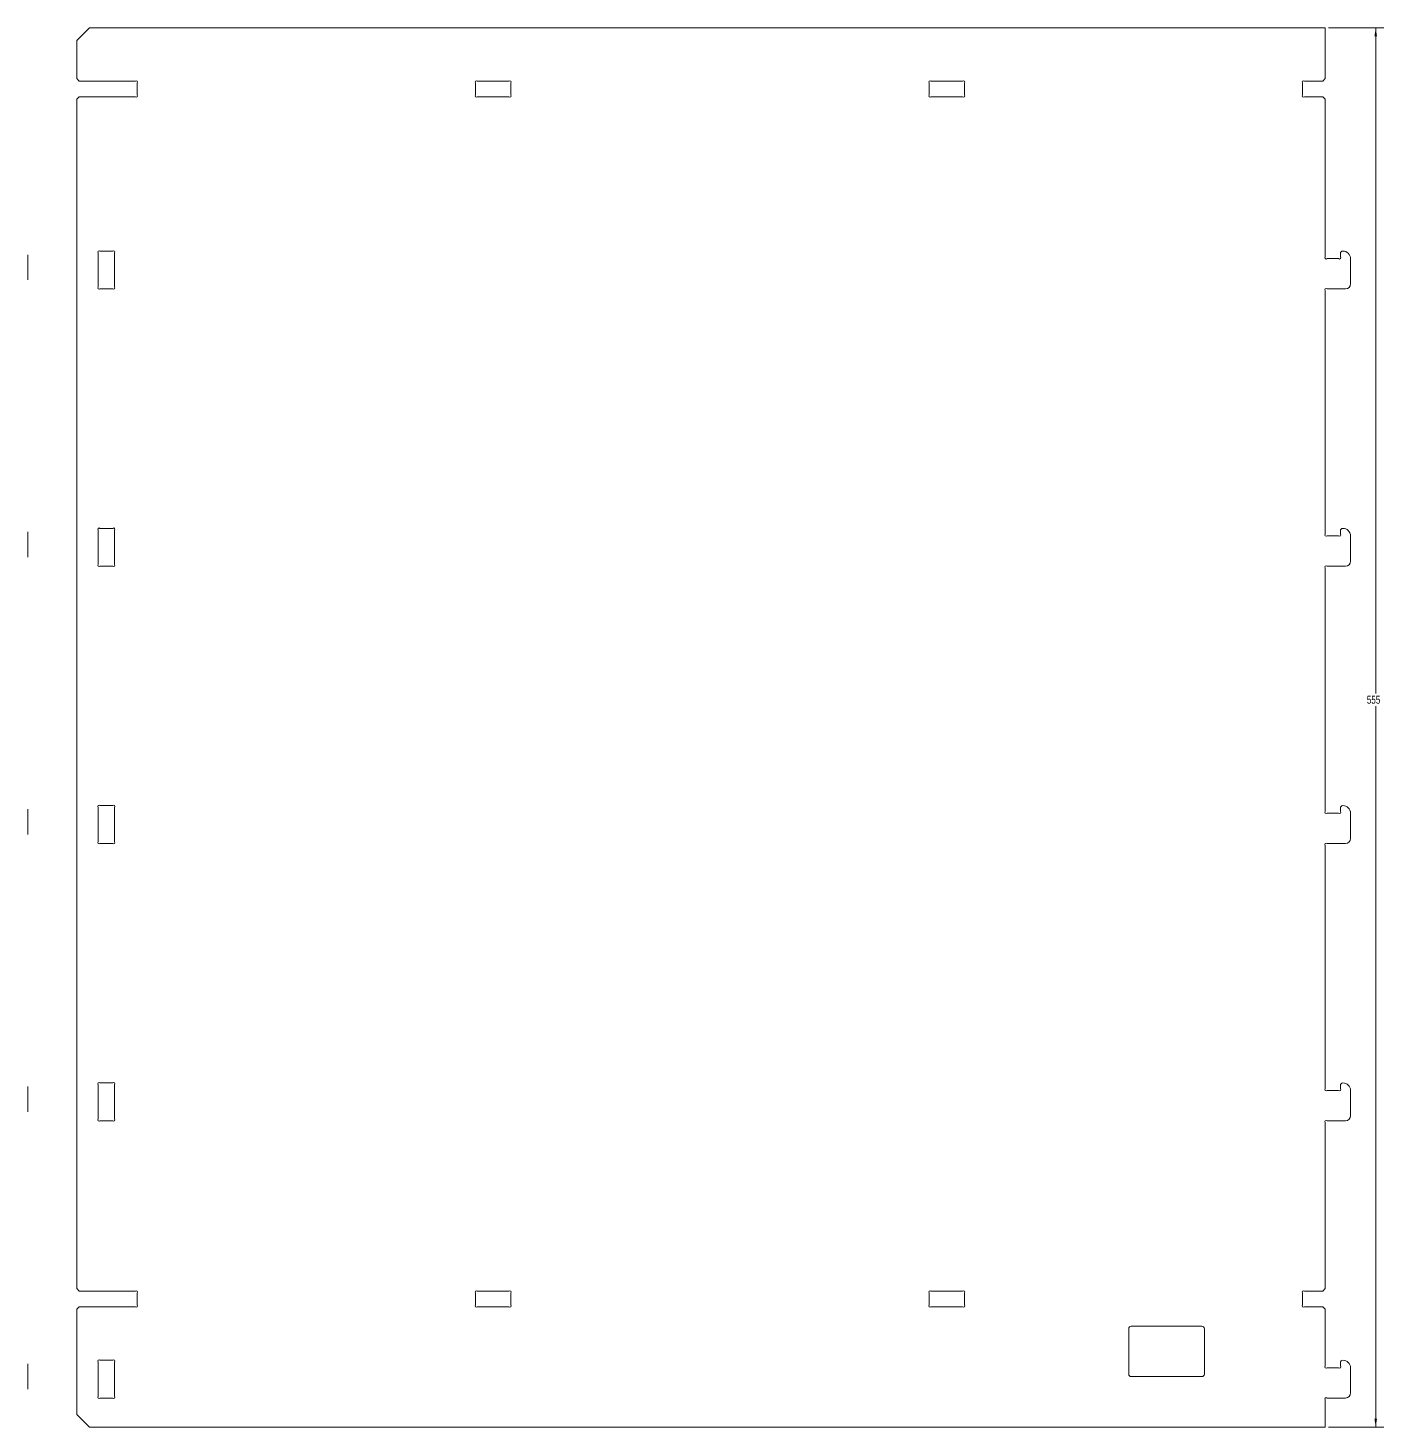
# Model space of a CAD drawing. Header units: millimetres. Extents: x 48 to 1147, y 15 to 1138.
# Drawn here: x 609 to 1147, y 15 to 570 of the extents above; entities that cross this region are included whole.
import ezdxf

# ---------------------------------------------------------------- set-up
doc = ezdxf.new("R2010")
doc.units = ezdxf.units.MM
doc.styles.add('SLDTEXTSTYLE0', font='TXT', dxfattribs={"width": 0.75})
doc.dimstyles.new('SLDDIMSTYLE0', dxfattribs={"dimtxt": 3.175, "dimasz": 3.302, "dimexe": 0, "dimexo": 0.0625, "dimgap": 0.79375, "dimtad": 0, "dimtih": 1, "dimtoh": 1, "dimrnd": 1e-09, "dimzin": 12, "dimdsep": 46, "dimtxsty": 'SLDTEXTSTYLE0', "dimsah": 1, "dimcen": 0.09, "dimadec": 0, "dimazin": 0, "dimtfac": 1, "dimtofl": 0, "dimtmove": 0, "dimatfit": 3, "dimfxl": 1, "dimtolj": 1, "dimtzin": 12, "dimarcsym": 0})

# ---------------------------------------------------------------- blocks, each defined once
blk = doc.blocks.new('*D1')
at = {"color": 7, "linetype": 'Continuous', "lineweight": 0}
for p, q in [((1124.71, 569.99), (1146.62, 569.99)), ((1143.44, 569.99), (1143.44, 306.04)), ((1143.44, 14.99), (1143.44, 301.01)), ((1124.71, 14.99), (1146.62, 14.99))]:
    blk.add_line(p, q, dxfattribs=at)
for points in [[(1143.44, 569.99), (1142.94, 566.69), (1143.95, 566.69)], [(1143.44, 14.99), (1143.95, 18.29), (1142.94, 18.29)]]:
    blk.add_solid(points, dxfattribs=at)
at = {"color": 7, "linetype": 'Continuous', "lineweight": 0, "insert": (1139.93, 305.1), "char_height": 3.175, "attachment_point": 1, "style": 'SLDTEXTSTYLE0'}
blk.add_mtext('555', dxfattribs=at)

msp = doc.modelspace()

# ---------------------------------------------------------------- linework, layer by layer
at = {"color": 7, "linetype": 'Continuous', "lineweight": 15}
for p, q in [((633.044, 569.989), (628.044, 564.989)), ((1123.444, 569.989), (633.044, 569.989)), ((1123.444, 549.889), (1123.444, 569.989)), ((628.044, 564.989), (628.044, 549.889)), ((628.044, 549.889), (629.044, 548.889)), ((1122.444, 548.889), (1123.444, 549.889)), ((651.337, 548.889), (629.044, 548.889)), ((652.044, 543.396), (652.044, 548.182)), ((786.244, 548.182), (786.244, 543.396)), ((799.537, 548.889), (786.951, 548.889)), ((800.244, 543.396), (800.244, 548.182)), ((966.244, 548.182), (966.244, 543.396)), ((979.537, 548.889), (966.951, 548.889)), ((980.244, 543.396), (980.244, 548.182)), ((1114.444, 548.182), (1114.444, 543.396)), ((1122.444, 548.889), (1115.151, 548.889)), ((629.044, 542.689), (628.044, 541.689)), ((628.044, 541.689), (628.044, 69.889)), ((629.044, 542.689), (651.337, 542.689)), ((786.951, 542.689), (799.537, 542.689)), ((966.951, 542.689), (979.537, 542.689)), ((1115.151, 542.689), (1122.444, 542.689)), ((1123.444, 541.689), (1122.444, 542.689)), ((1123.444, 479.197), (1123.444, 541.689)), ((608.683, 470.05), (608.683, 480.05)), ((636.544, 480.782), (636.544, 467.196)), ((642.337, 481.489), (637.251, 481.489)), ((643.044, 467.196), (643.044, 480.782)), ((1128.737, 478.489), (1124.151, 478.489)), ((1129.444, 480.489), (1129.444, 479.197)), ((1133.444, 468.489), (1133.444, 478.489)), ((637.251, 466.489), (642.337, 466.489)), ((1124.151, 466.489), (1131.444, 466.489)), ((1123.444, 369.197), (1123.444, 465.782)), ((608.683, 360.05), (608.683, 370.05)), ((636.544, 370.782), (636.544, 357.196)), ((642.337, 371.489), (637.251, 371.489)), ((643.044, 357.196), (643.044, 370.782)), ((1128.737, 368.489), (1124.151, 368.489)), ((1129.444, 370.489), (1129.444, 369.197)), ((1133.444, 358.489), (1133.444, 368.489)), ((637.251, 356.489), (642.337, 356.489)), ((1123.444, 259.197), (1123.444, 355.782)), ((1124.151, 356.489), (1131.444, 356.489)), ((642.337, 261.489), (637.251, 261.489)), ((608.683, 250.05), (608.683, 260.05)), ((636.544, 260.782), (636.544, 247.196)), ((643.044, 247.196), (643.044, 260.782)), ((1128.737, 258.489), (1124.151, 258.489)), ((1129.444, 260.489), (1129.444, 259.197)), ((1133.444, 248.489), (1133.444, 258.489)), ((637.251, 246.489), (642.337, 246.489)), ((1123.444, 149.197), (1123.444, 245.782)), ((1124.151, 246.489), (1131.444, 246.489)), ((608.683, 140.05), (608.683, 150.05)), ((636.544, 150.782), (636.544, 137.196)), ((642.337, 151.489), (637.251, 151.489)), ((643.044, 137.196), (643.044, 150.782)), ((1129.444, 150.489), (1129.444, 149.197)), ((1128.737, 148.489), (1124.151, 148.489)), ((1133.444, 138.489), (1133.444, 148.489)), ((637.251, 136.489), (642.337, 136.489)), ((1123.444, 69.889), (1123.444, 135.782)), ((1124.151, 136.489), (1131.444, 136.489)), ((628.044, 69.889), (629.044, 68.889)), ((651.337, 68.889), (629.044, 68.889)), ((652.044, 63.396), (652.044, 68.182)), ((786.244, 68.182), (786.244, 63.396)), ((799.537, 68.889), (786.951, 68.889)), ((800.244, 63.396), (800.244, 68.182)), ((966.244, 68.182), (966.244, 63.396)), ((979.537, 68.889), (966.951, 68.889)), ((980.244, 63.396), (980.244, 68.182)), ((1114.444, 68.182), (1114.444, 63.396)), ((1122.444, 68.889), (1115.151, 68.889)), ((1122.444, 68.889), (1123.444, 69.889)), ((629.044, 62.689), (628.044, 61.689)), ((628.044, 61.689), (628.044, 19.989)), ((629.044, 62.689), (651.337, 62.689)), ((786.951, 62.689), (799.537, 62.689)), ((966.951, 62.689), (979.537, 62.689)), ((1115.151, 62.689), (1122.444, 62.689)), ((1123.444, 61.689), (1122.444, 62.689)), ((1123.444, 39.197), (1123.444, 61.689)), ((1045.444, 35.989), (1045.444, 53.989)), ((1046.444, 54.989), (1074.444, 54.989)), ((1075.444, 53.989), (1075.444, 35.989)), ((608.683, 30.05), (608.683, 40.05)), ((636.544, 40.782), (636.544, 27.196)), ((642.337, 41.489), (637.251, 41.489)), ((643.044, 27.196), (643.044, 40.782)), ((1129.444, 40.489), (1129.444, 39.197)), ((1074.444, 34.989), (1046.444, 34.989)), ((1128.737, 38.489), (1124.151, 38.489)), ((1133.444, 28.489), (1133.444, 38.489)), ((637.251, 26.489), (642.337, 26.489)), ((1123.444, 14.989), (1123.444, 25.782)), ((1124.151, 26.489), (1131.444, 26.489)), ((628.044, 19.989), (633.044, 14.989)), ((633.044, 14.989), (1123.444, 14.989))]:
    msp.add_line(p, q, dxfattribs=at)
for centre, radius, start, end in [((651.691, 548.536), 0.5, 315, 135), ((786.598, 548.536), 0.5, 45, 225), ((799.891, 548.536), 0.5, 315, 135), ((966.598, 548.536), 0.5, 45, 225), ((979.891, 548.536), 0.5, 315, 135), ((1114.798, 548.536), 0.5, 45, 225), ((651.691, 543.043), 0.5, 225, 45), ((786.598, 543.043), 0.5, 135, 315), ((799.891, 543.043), 0.5, 225, 45), ((966.598, 543.043), 0.5, 135, 315), ((979.891, 543.043), 0.5, 225, 45), ((1114.798, 543.043), 0.5, 135, 315), ((636.898, 481.136), 0.5, 45, 225), ((642.691, 481.136), 0.5, 315, 135), ((1123.798, 478.843), 0.5, 135, 315), ((1129.091, 478.843), 0.5, 225, 45), ((1130.444, 480.489), 1, 90, 180), ((1130.444, 478.489), 3, 0, 90), ((636.898, 466.843), 0.5, 135, 315), ((642.691, 466.843), 0.5, 225, 45), ((1123.798, 466.136), 0.5, 45, 225), ((1131.444, 468.489), 2, 270, 0), ((636.898, 371.136), 0.5, 45, 225), ((642.691, 371.136), 0.5, 315, 135), ((1123.798, 368.843), 0.5, 135, 315), ((1129.091, 368.843), 0.5, 225, 45), ((1130.444, 370.489), 1, 90, 180), ((1130.444, 368.489), 3, 0, 90), ((636.898, 356.843), 0.5, 135, 315), ((642.691, 356.843), 0.5, 225, 45), ((1123.798, 356.136), 0.5, 45, 225), ((1131.444, 358.489), 2, 270, 0), ((636.898, 261.136), 0.5, 45, 225), ((642.691, 261.136), 0.5, 315, 135), ((1130.444, 260.489), 1, 90, 180), ((1130.444, 258.489), 3, 0, 90), ((1123.798, 258.843), 0.5, 135, 315), ((1129.091, 258.843), 0.5, 225, 45), ((636.898, 246.843), 0.5, 135, 315), ((642.691, 246.843), 0.5, 225, 45), ((1123.798, 246.136), 0.5, 45, 225), ((1131.444, 248.489), 2, 270, 0), ((636.898, 151.136), 0.5, 45, 225), ((642.691, 151.136), 0.5, 315, 135), ((1130.444, 150.489), 1, 90, 180), ((1130.444, 148.489), 3, 0, 90), ((1123.798, 148.843), 0.5, 135, 315), ((1129.091, 148.843), 0.5, 225, 45), ((636.898, 136.843), 0.5, 135, 315), ((642.691, 136.843), 0.5, 225, 45), ((1123.798, 136.136), 0.5, 45, 225), ((1131.444, 138.489), 2, 270, 0), ((651.691, 68.536), 0.5, 315, 135), ((786.598, 68.536), 0.5, 45, 225), ((799.891, 68.536), 0.5, 315, 135), ((966.598, 68.536), 0.5, 45, 225), ((979.891, 68.536), 0.5, 315, 135), ((1114.798, 68.536), 0.5, 45, 225), ((651.691, 63.043), 0.5, 225, 45), ((786.598, 63.043), 0.5, 135, 315), ((799.891, 63.043), 0.5, 225, 45), ((966.598, 63.043), 0.5, 135, 315), ((979.891, 63.043), 0.5, 225, 45), ((1114.798, 63.043), 0.5, 135, 315), ((1046.444, 53.989), 1, 90, 180), ((1074.444, 53.989), 1, 0, 90), ((636.898, 41.136), 0.5, 45, 225), ((642.691, 41.136), 0.5, 315, 135), ((1123.798, 38.843), 0.5, 135, 315), ((1129.091, 38.843), 0.5, 225, 45), ((1130.444, 40.489), 1, 90, 180), ((1130.444, 38.489), 3, 0, 90), ((1046.444, 35.989), 1, 180, 270), ((1074.444, 35.989), 1, 270, 0), ((1131.444, 28.489), 2, 270, 0), ((636.898, 26.843), 0.5, 135, 315), ((642.691, 26.843), 0.5, 225, 45), ((1123.798, 26.136), 0.5, 45, 225)]:
    msp.add_arc(centre, radius, start, end, dxfattribs=at)

# ---------------------------------------------------------------- dimensions: what is measured, and where the dimension line sits
at = {"color": 7, "linetype": 'Continuous', "lineweight": 0}
dim = msp.add_linear_dim(base=(1143.444, 14.989), p1=(1123.444, 569.989), p2=(1123.444, 14.989), angle=90, dimstyle='SLDDIMSTYLE0', dxfattribs=at)
dim.commit()
dim.dimension.update_dxf_attribs({"geometry": '*D1', "text_midpoint": (1143.444, 303.523), "dimtype": 160})

doc.saveas('drawing.dxf')
